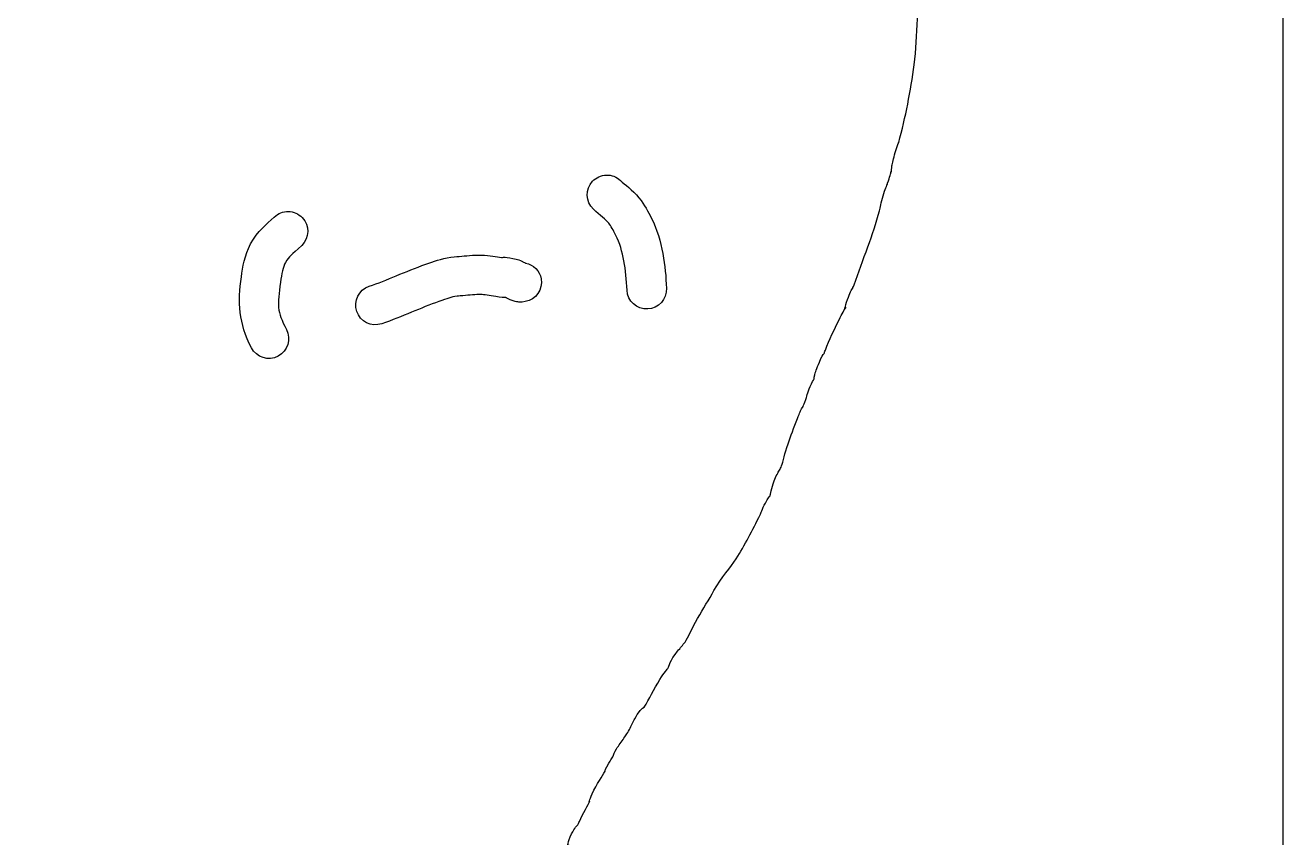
# Model space of a CAD drawing. Header units: millimetres. Extents: x 0 to 283, y 0 to 1048.
# Drawn here: x 129.9 to 282.9, y 775.5 to 874.3 of the extents above; entities that cross this region are included whole.
import ezdxf

# ---------------------------------------------------------------- set-up
doc = ezdxf.new("R2010")
doc.units = ezdxf.units.MM
doc.layers.add('Calque_1', color=7, linetype='CONTINUOUS')

msp = doc.modelspace()

# ---------------------------------------------------------------- linework, layer by layer
at = {"layer": 'Calque_1', "color": 7}
for points in [[(0.499998, 1047.9898), (282.85537, 1047.9898), (282.85537, 503.2788), (199.97464, 503.2788), (0.499998, 503.2788)], [(235.25053, 856.5447)], [(200.59631, 856.0936)], [(161.93507, 851.666)], [(185.42053, 846.3635)]]:
    msp.add_lwpolyline(points, close=True, dxfattribs=at)
for points in [[(235.25053, 856.5447), (235.23863, 856.4445)], [(200.59631, 856.0936), (200.59683, 856.0936)], [(185.42049, 846.3634), (185.42049, 846.3629), (185.42149, 846.3629)], [(205.17756, 791.4084), (205.19716, 791.4214)]]:
    msp.add_lwpolyline(points, dxfattribs=at)
for points in [[(238.03073, 869.5075), (238.51278, 873.0849), (238.34949, 876.9457), (238.748, 881.0371)], [(236.14247, 860.0523), (236.98896, 863.0992), (237.60194, 866.3251), (238.03073, 869.5075)], [(235.72648, 858.842), (235.91846, 859.5618), (236.11353, 859.9482), (236.14247, 860.0523)], [(235.33115, 857.2096), (235.40055, 857.5713), (235.51172, 858.0368), (235.72648, 858.842)], [(234.80403, 855.1054), (235.05287, 855.8892), (235.18175, 856.3205), (235.23295, 856.51)], [(235.23295, 856.51), (235.25325, 856.586), (235.25175, 856.565), (235.25055, 856.545)], [(235.23863, 856.4445), (235.23863, 856.4545), (235.24863, 856.5155), (235.25053, 856.5447)], [(235.25055, 856.545), (235.25655, 856.624), (235.27085, 856.8953), (235.33115, 857.2096)], [(199.0331, 851.944), (198.06578, 852.8503), (198.01651, 854.3693), (198.92303, 855.3365)], [(198.92303, 855.3365), (199.35836, 855.8007), (199.96023, 856.073), (200.59631, 856.0936)], [(200.59683, 856.0936), (201.23295, 856.1146), (201.85119, 855.8813), (202.31559, 855.4461)], [(202.31559, 855.4461), (202.85813, 854.9376), (203.71618, 854.3281), (204.56506, 853.3139)], [(234.24231, 853.5779), (234.47356, 854.3707), (234.72574, 854.8587), (234.80403, 855.1054)], [(233.82683, 851.7557), (233.92333, 852.0989), (233.99335, 852.7242), (234.24231, 853.5779)], [(200.88363, 850.2335), (200.53017, 850.6558), (199.85733, 851.1715), (199.0331, 851.944)], [(204.56506, 853.3139), (205.27372, 852.4672), (205.7038, 851.6095), (206.05851, 850.9006)], [(157.3493, 847.7137), (158.21227, 849.3511), (159.24141, 850.0476), (160.22509, 850.9952)], [(160.22509, 850.9952), (160.68358, 851.4367), (161.29868, 851.6781), (161.93507, 851.666)], [(161.93511, 851.666), (162.57148, 851.654), (163.17708, 851.39), (163.61872, 850.9316)], [(163.61872, 850.9316), (164.53832, 849.977), (164.50993, 848.4576), (163.55512, 847.538)], [(206.05851, 850.9006), (207.48556, 848.0485), (207.77987, 845.017), (207.90698, 842.3306)], [(232.39488, 847.3788), (232.9244, 848.7688), (233.41677, 850.2978), (233.82683, 851.7557)], [(201.76575, 848.7524), (201.44008, 849.4032), (201.15088, 849.9142), (200.88363, 850.2335)], [(203.11244, 842.1038), (202.99566, 844.5722), (202.68336, 846.9183), (201.76575, 848.7524)], [(156.21862, 843.7186), (156.38491, 844.9132), (156.60218, 846.2964), (157.3493, 847.7137)], [(163.55512, 847.538), (162.29539, 846.3247), (162.02235, 846.2848), (161.59555, 845.4751)], [(230.71384, 842.7589), (231.27283, 844.22), (231.78487, 845.7775), (232.39488, 847.3788)], [(178.65092, 845.2501), (179.62872, 845.5888), (180.42869, 845.9064), (181.69001, 846.1162)], [(181.69001, 846.1162), (182.29891, 846.2175), (182.6455, 846.1942), (182.7101, 846.2002)], [(182.7101, 846.2002), (183.49308, 846.2742), (184.3785, 846.3864), (185.42053, 846.3635)], [(185.42149, 846.3629), (186.44058, 846.3409), (187.24102, 846.1581), (187.83891, 846.0741)], [(187.83891, 846.0741), (187.83691, 846.0741), (188.46408, 846.2003), (189.65017, 845.8632)], [(189.65017, 845.8632), (190.09675, 845.7363), (190.32162, 845.6256), (190.38914, 845.5764)], [(161.59555, 845.4751), (161.27509, 844.8671), (161.12501, 844.1496), (160.97285, 843.0567)], [(171.74953, 842.5671), (173.90285, 843.2925), (176.13, 844.3767), (178.65092, 845.2501)], [(190.38914, 845.5764), (190.47624, 845.5414), (190.58571, 845.4934), (190.73641, 845.4214)], [(190.73641, 845.4214), (190.76581, 845.4074), (190.75751, 845.4104), (190.78451, 845.3974)], [(190.78451, 845.3974), (191.7445, 845.2058), (192.49191, 844.4505), (192.67328, 843.4885)], [(157.44593, 835.083), (155.88816, 838.0528), (155.79516, 840.6774), (156.21862, 843.7186)], [(160.97285, 843.0567), (160.58677, 840.2842), (160.52693, 839.542), (161.69632, 837.3128)], [(192.67328, 843.4885), (192.90758, 842.1841), (192.04029, 840.9367), (190.73593, 840.7021)], [(230.53453, 842.3212), (230.54153, 842.3352), (230.59833, 842.4571), (230.71384, 842.7589)], [(170.24162, 839.5265), (169.81841, 840.7825), (170.4935, 842.1438), (171.74953, 842.5671)], [(182.47756, 841.3816), (181.62659, 841.2401), (181.30509, 841.0897), (180.2224, 840.7145)], [(183.16176, 841.4206), (182.65926, 841.3736), (182.43059, 841.3736), (182.47756, 841.3816)], [(185.31511, 841.5643), (184.7031, 841.5773), (184.02161, 841.5023), (183.16176, 841.4206)], [(187.17081, 841.3209), (186.34892, 841.4363), (185.73521, 841.555), (185.31511, 841.5643)], [(188.36506, 841.1922), (188.20097, 841.1922), (187.73766, 841.2412), (187.17081, 841.3209)], [(188.47099, 841.1482), (188.40639, 841.1752), (188.41509, 841.1712), (188.36506, 841.1922)], [(188.50919, 841.1372), (188.44889, 841.1622), (188.56439, 841.1092), (188.47099, 841.1482)], [(188.90245, 840.9377), (188.6647, 841.0481), (188.60491, 841.0854), (188.50919, 841.1372)], [(205.62288, 839.8197), (204.29891, 839.7577), (203.17499, 840.7799), (203.11244, 842.1038)], [(207.90698, 842.3306), (207.96978, 841.0064), (206.94704, 839.8823), (205.62288, 839.8197)], [(229.81929, 840.6303), (230.13287, 841.5524), (230.33919, 842.0162), (230.52313, 842.3052)], [(230.52313, 842.3052), (230.53793, 842.3282), (230.52813, 842.3152), (230.53453, 842.3212)], [(180.2224, 840.7145), (178.06463, 839.9669), (175.82531, 838.8746), (173.28226, 838.018)], [(189.82384, 840.6861), (189.60771, 840.7121), (189.48957, 840.6651), (188.90245, 840.9377)], [(190.73593, 840.7021), (190.08599, 840.585), (190.04012, 840.6601), (189.82384, 840.6861)], [(228.89119, 838.5007), (229.25851, 839.2501), (229.57846, 839.7364), (229.70716, 840.0329)], [(229.70716, 840.0329), (229.52644, 839.6169), (229.54143, 839.8132), (229.81929, 840.6303)], [(173.28226, 838.018), (172.02606, 837.5948), (170.66469, 838.2703), (170.24162, 839.5265)], [(227.22979, 834.8245), (227.73481, 836.0748), (228.31796, 837.3315), (228.89119, 838.5007)], [(161.69632, 837.3128), (162.31202, 836.1391), (161.85971, 834.6885), (160.68605, 834.0727)], [(160.68605, 834.0727), (159.51232, 833.457), (158.06173, 833.9093), (157.44593, 835.083)], [(226.50735, 833.3651), (226.75996, 833.9803), (226.96895, 834.2998), (227.07993, 834.4162)], [(227.07993, 834.4162), (227.12513, 834.5428), (227.13783, 834.5969), (227.22979, 834.8245)], [(225.88517, 831.5032), (225.95587, 832.022), (226.0274, 832.118), (226.12081, 832.3776)], [(226.12081, 832.3776), (226.21421, 832.637), (226.33635, 832.9487), (226.50735, 833.3651)], [(225.38405, 830.3695), (225.6265, 830.9368), (225.76272, 831.115), (225.88117, 831.3048)], [(225.88117, 831.3048), (225.88717, 831.3578), (225.87917, 831.4614), (225.88517, 831.5032)], [(224.84454, 828.7975), (224.94774, 829.0723), (225.06403, 829.6207), (225.38405, 830.3695)], [(224.17327, 827.3087), (224.25767, 827.497), (224.19087, 827.4901), (224.5257, 827.9603)], [(224.5257, 827.9603), (224.6217, 828.2109), (224.64853, 828.2757), (224.84454, 828.7975)], [(222.70411, 823.4278), (223.03965, 824.3337), (223.37005, 825.3922), (223.82807, 826.4984)], [(223.82807, 826.4984), (223.97727, 826.8588), (224.08519, 827.1123), (224.17327, 827.3087)], [(221.90312, 820.7328), (222.11301, 821.2661), (222.25506, 822.2155), (222.70411, 823.4278)], [(221.01429, 818.9087), (221.22503, 819.4935), (221.49, 819.9659), (221.6344, 820.2068)], [(221.6344, 820.2068), (221.7788, 820.4477), (221.79297, 820.4529), (221.90312, 820.7328)], [(220.50011, 817.0809), (220.52691, 817.2694), (220.67607, 817.9701), (221.01429, 818.9087)], [(219.93787, 816.2168), (220.25276, 816.7945), (220.44163, 817.0524), (220.50011, 817.0809)], [(219.31517, 814.8055), (219.39127, 814.9552), (219.52626, 815.4617), (219.93787, 816.2168)], [(216.38563, 809.4452), (217.43318, 811.0872), (218.35448, 812.9163), (219.31517, 814.8055)], [(213.68553, 805.5767), (214.62196, 807.2257), (215.72146, 808.4041), (216.38563, 809.4452)], [(211.69599, 802.1996), (212.3794, 803.3784), (213.06478, 804.4836), (213.68553, 805.5767)], [(210.16224, 799.3155), (210.57381, 799.871), (210.94586, 800.9056), (211.69599, 802.1996)], [(209.26203, 798.2133), (209.616, 798.6299), (209.89076, 798.949), (210.16224, 799.3155)], [(208.12567, 796.1788), (208.18187, 796.2718), (208.33592, 797.1236), (209.26203, 798.2133)], [(207.12211, 794.7825), (207.62124, 795.6168), (208.02845, 796.0175), (208.12567, 796.1788)], [(205.19716, 791.4214), (205.80113, 792.3557), (206.36854, 793.5231), (207.12211, 794.7825)], [(204.04274, 789.9734), (204.3214, 790.4296), (204.39885, 790.5984), (204.72591, 790.9842)], [(204.72591, 790.9842), (204.80771, 791.0802), (204.89342, 791.1999), (205.17756, 791.4084)], [(203.10378, 788.158), (203.37113, 788.5837), (203.60229, 789.0884), (203.93009, 789.7667)], [(203.93009, 789.7667), (203.96419, 789.8377), (204.00179, 789.9064), (204.04274, 789.9734)], [(202.50899, 787.3058), (202.66357, 787.5277), (202.81669, 787.7467), (202.9348, 787.9161)], [(202.9348, 787.9161), (203.05291, 788.0856), (203.21018, 788.3274), (203.10378, 788.158)], [(201.31733, 785.2253), (201.37763, 785.4053), (201.4849, 785.6757), (201.69043, 786.0697)], [(201.69043, 786.0697), (201.94652, 786.5606), (201.93859, 786.4777), (202.0687, 786.6687)], [(202.0687, 786.6687), (202.19881, 786.8596), (202.35439, 787.084), (202.50899, 787.3058)], [(200.45123, 783.6332), (200.41973, 783.5712), (200.49493, 783.9369), (200.90185, 784.6083)], [(200.90185, 784.6083), (201.12108, 784.9701), (201.22473, 785.1057), (201.31733, 785.2253)], [(198.87097, 780.8613), (199.45427, 782.1109), (200.11734, 782.9757), (200.45123, 783.6332)], [(197.33049, 777.5183), (197.73435, 778.3722), (198.45368, 779.6709), (198.56969, 779.9394)], [(198.56969, 779.9394), (198.47989, 779.7316), (198.50199, 780.0707), (198.87097, 780.8613)], [(196.36828, 775.999), (196.74595, 776.7299), (197.03807, 777.0505), (197.14704, 777.1065)], [(197.14704, 777.1065), (197.19464, 777.2177), (197.22794, 777.3014), (197.33049, 777.5183)], [(195.97812, 774.658), (195.90512, 774.419), (195.82836, 774.9542), (196.36828, 775.999)]]:
    msp.add_open_spline(points, degree=3, dxfattribs=at)

doc.saveas('drawing.dxf')
